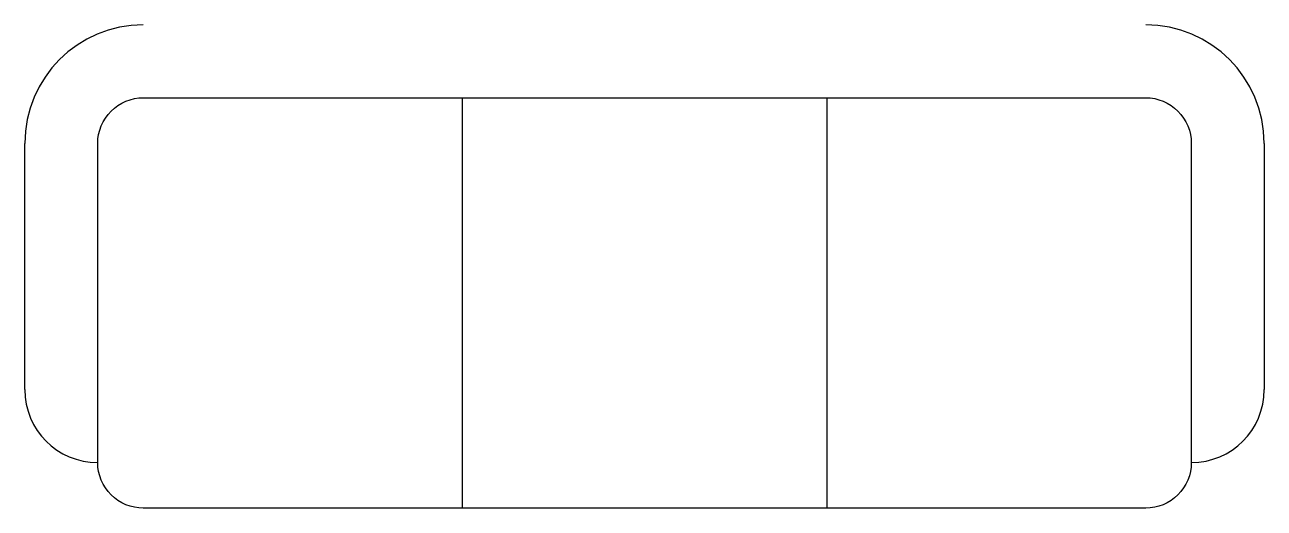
# Model space of a CAD drawing. Header units: inches. Extents: x 17335 to 18131, y -2374 to -1299.
# Drawn here: x 18053.9 to 18121.6, y -1812.3 to -1785.9 of the extents above; entities that cross this region are included whole.
import ezdxf

# ---------------------------------------------------------------- set-up
doc = ezdxf.new("R2010")
doc.units = ezdxf.units.IN
doc.header["$MEASUREMENT"] = 0

msp = doc.modelspace()

# ---------------------------------------------------------------- linework, layer by layer
for p, q in [((18077.776, -1789.88), (18077.776, -1812.273)), ((18097.681, -1789.88), (18097.681, -1812.273)), ((18053.89, -1805.804), (18053.89, -1792.368)), ((18121.567, -1792.368), (18121.567, -1805.804))]:
    msp.add_line(p, q)
msp.add_lwpolyline([(18115.098, -1812.273), (18060.359, -1812.273, -0.414214), (18057.871, -1809.785), (18057.871, -1792.368, -0.414214), (18060.359, -1789.88), (18115.098, -1789.88, -0.414214), (18117.586, -1792.368), (18117.586, -1809.785, -0.414214)], format="xyb", close=True)
for centre, radius, start, end in [((18060.359, -1792.368), 6.469, 90, 180), ((18115.098, -1792.368), 6.469, 0, 90), ((18057.871, -1805.804), 3.981, 180, 270), ((18117.586, -1805.804), 3.981, 270, 0)]:
    msp.add_arc(centre, radius, start, end)

doc.saveas('drawing.dxf')
